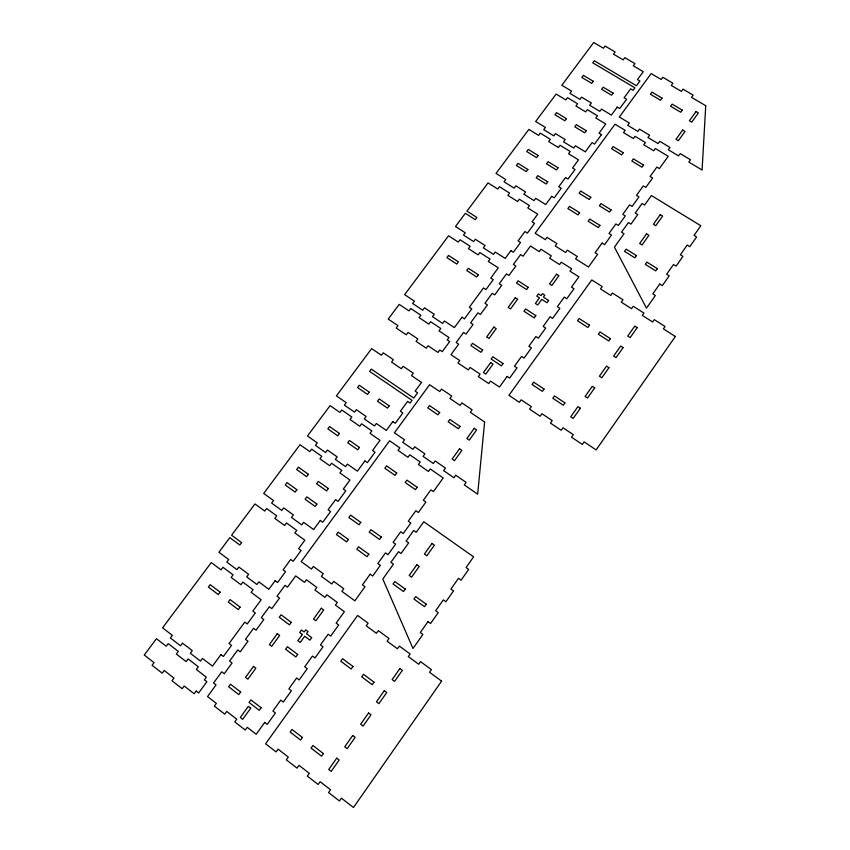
<?xml version="1.0" encoding="UTF-8"?>
<svg xmlns="http://www.w3.org/2000/svg" width="850" height="850" viewBox="0 0 850 850"><rect width="100%" height="100%" fill="white"/><g stroke="black" fill="none" stroke-linecap="round" stroke-linejoin="round"><path stroke-width="1.27" d="M705.734 105.729L702.089 170.042L688.851 162.084L690.497 159.779L680.213 153.606L678.566 155.901L668.312 149.738L669.959 147.443L659.759 141.312L658.102 143.597L647.934 137.477L649.591 135.203L639.455 129.126L637.808 131.389L627.725 125.322L629.372 123.059L619.321 117.024L651.153 73.589L661.194 79.507L662.819 77.276L672.892 83.204L671.266 85.436L681.381 91.396L683.007 89.154L693.164 95.126L691.539 97.368L705.734 105.729M484.617 421.983L477.658 494.179L464.312 484.936L466.129 482.396L455.759 475.214L453.942 477.764L443.615 470.603L445.432 468.074L435.147 460.955L433.33 463.484L423.087 456.386L424.904 453.868L414.704 446.813L412.877 449.321L402.719 442.287L404.547 439.79L394.432 432.788L429.611 384.721L439.726 391.574L441.522 389.109L451.669 395.973L449.873 398.448L460.073 405.354L461.869 402.868L472.101 409.796L470.305 412.282L484.617 421.983M675.346 336.494L596.126 449.916L584.131 441.894L582.356 444.433L571.54 437.197L573.314 434.669L562.966 427.763L561.191 430.27L550.46 423.098L552.234 420.591L541.971 413.737L540.196 416.234L529.55 409.116L531.335 406.629L521.156 399.829L519.371 402.305L508.927 395.324L591.791 279.937L602.214 286.556L600.504 288.947L610.661 295.407L612.372 293.016L622.997 299.763L621.286 302.164L631.529 308.688L633.239 306.266L643.939 313.066L642.292 315.403L652.609 321.98L654.266 319.632L665.051 326.485L663.383 328.876L675.346 336.494M441.607 681.137L353.483 807.5L341.413 798.15L339.437 800.976L328.546 792.551L330.522 789.735L320.11 781.681L318.134 784.476L307.349 776.124L309.326 773.33L299.009 765.34L297.033 768.124L286.333 759.836L288.309 757.063L278.078 749.148L276.101 751.91L265.604 743.782L357.616 615.464L368.114 623.167L366.223 625.812L376.444 633.335L378.346 630.668L389.034 638.509L387.132 641.187L397.449 648.773L399.351 646.085L410.125 653.99L408.297 656.593L418.699 664.243L420.538 661.629L431.407 669.609L429.547 672.265L441.607 681.137M659.727 284.059L652.789 293.888L655.371 295.502L646.457 308.146L614.433 247.148L624.038 233.75L621.509 232.178L628.384 222.594L630.912 224.156L637.766 214.593L635.247 213.042L642.079 203.511L644.597 205.052L651.408 195.553L700.846 225.749L694.046 235.386L696.617 236.969L689.796 246.649L687.225 245.066L680.383 254.766L682.954 256.36L676.09 266.103L673.519 264.499L666.634 274.263L669.205 275.868L662.299 285.674L659.727 284.059M427.986 621.626L420.293 632.559L422.886 634.44L412.994 648.497L382.797 579.031L393.444 564.156L390.904 562.328L398.522 551.692L401.062 553.499L408.659 542.884L406.119 541.089L413.695 530.517L416.234 532.312L423.789 521.762L473.609 556.846L466.076 567.556L468.669 569.394L461.104 580.146L458.511 578.298L450.914 589.082L453.507 590.931L445.889 601.758L443.296 599.898L435.657 610.746L438.249 612.616L430.578 623.507L427.986 621.626M580.348 408.234L573.134 418.455L570.711 416.84L577.915 406.629L580.348 408.234M594.692 387.897L587.531 398.044L585.108 396.451L592.269 386.304L594.692 387.897M608.951 367.689L601.832 377.772L599.409 376.189L606.528 366.106L608.951 367.689M623.124 347.597L616.048 357.627L613.626 356.054L620.702 346.035L623.124 347.597M637.202 327.643L630.169 337.609L627.746 336.058L634.78 326.103L637.202 327.643M336.749 758.136L328.727 769.516L331.171 771.396L339.192 760.006L336.749 758.136M352.707 735.494L344.739 746.799L347.183 748.659L355.151 737.354L352.707 735.494M368.56 713.012L360.644 724.232L363.088 726.081L371.004 714.85L368.56 713.012M384.306 690.678L376.444 701.824L378.888 703.651L386.75 692.495L384.306 690.678M399.946 668.493L392.137 679.564L394.581 681.371L402.39 670.289L399.946 668.493M657.316 268.621L655.732 270.874L645.288 264.35L646.882 262.108L657.316 268.621M564.942 402.879L563.284 405.216L552.808 398.267L554.476 395.93L564.942 402.879M610.428 338.672L608.802 340.967L598.347 334.22L599.972 331.936L610.428 338.672M426.254 604.18L424.501 606.677L413.982 599.091L415.735 596.604L426.254 604.18M323.446 753.599L321.608 756.202L311.068 748.117L312.917 745.514L323.446 753.599M374.011 682.125L372.204 684.686L361.675 676.823L363.481 674.284L374.011 682.125M646.553 233.835L639.678 243.472L642.069 244.959L648.933 235.312L646.553 233.835M660.237 214.646L653.406 224.23L655.786 225.696L662.617 216.113L660.237 214.646M636.48 255.616L634.886 257.848L624.527 251.377L626.121 249.156L636.48 255.616M416.819 564.751L409.201 575.45L411.602 577.171L419.22 566.461L416.819 564.751M431.991 543.447L424.416 554.083L426.817 555.794L434.392 545.148L431.991 543.447M544.043 389.024L542.385 391.351L531.994 384.455L533.662 382.139L544.043 389.024M589.56 325.221L587.934 327.494L577.554 320.801L579.179 318.527L589.56 325.221M405.269 589.061L403.506 591.536L393.072 584.014L394.836 581.549L405.269 589.061M302.43 737.471L300.581 740.053L290.147 732.031L291.986 729.449L302.43 737.471M352.994 666.474L351.188 669.014L340.754 661.226L342.561 658.697L352.994 666.474M682.688 130.039L675.994 139.326L678.353 140.739L685.047 131.442L682.688 130.039M696.023 111.552L689.371 120.774L691.719 122.177L698.371 112.933L696.023 111.552M602.066 243.1L595.117 252.737L597.635 254.32L588.487 267.017L575.588 258.846L577.299 256.477L567.301 250.155L565.59 252.514L555.231 245.947L556.941 243.599L547.028 237.331L545.317 239.668L535.139 233.229L615.007 124.217L625.164 130.337L623.518 132.6L633.409 138.561L635.056 136.298L645.394 142.524L643.758 144.776L653.735 150.79L655.361 148.527L668.238 156.283L659.377 168.587L656.869 167.067L650.091 176.471L652.598 178.001L645.798 187.436L643.291 185.895L636.48 195.362L638.987 196.903L632.145 206.401L629.638 204.85L622.774 214.37L625.292 215.921L618.407 225.473L615.889 223.911L608.993 233.495L611.501 235.057L604.584 244.673L602.066 243.1M507.121 376.433L499.46 387.069L490.524 381.098L488.739 383.562L478.316 376.582L480.091 374.127L470.114 367.455L468.329 369.909L457.991 362.982L459.765 360.549L450.978 354.673L458.649 344.186L456.174 342.55L463.558 332.478L466.023 334.114L473.089 324.466L470.613 322.83L477.944 312.832L480.42 314.447L487.433 304.863L484.967 303.248L492.256 293.303L494.721 294.908L501.691 285.377L499.226 283.772L506.473 273.891L508.938 275.485L515.865 266.018L513.4 264.435L520.593 254.607L523.058 256.19L530.496 246.032L539.272 251.621L540.993 249.262L551.321 255.829L549.599 258.198L559.566 264.541L561.276 262.172L571.689 268.791L569.978 271.161L578.893 276.834L571.466 287.141L573.984 288.756L566.791 298.733L564.283 297.118L557.356 306.723L559.874 308.348L552.638 318.389L550.12 316.752L543.161 326.432L545.668 328.068L538.401 338.172L535.883 336.526L528.87 346.258L531.388 347.905L524.067 358.084L521.549 356.416L514.484 366.212L517.013 367.88L509.639 378.112L507.121 376.433M459.51 448.789L452.104 459.074L454.474 460.711L461.879 450.415L459.51 448.789M474.257 428.304L466.894 438.526L469.264 440.151L476.627 429.919L474.257 428.304M370.164 574.196L362.461 584.896L364.99 586.734L354.843 600.833L341.87 591.334L343.761 588.71L333.71 581.368L331.819 583.982L321.396 576.364L323.297 573.75L313.331 566.472L311.429 569.075L301.197 561.584L389.598 440.778L399.819 447.865L398.002 450.373L407.957 457.289L409.785 454.782L420.197 461.996L418.391 464.493L428.432 471.474L430.238 468.966L443.211 477.966L433.394 491.608L430.865 489.844L423.364 500.267L425.892 502.042L418.37 512.508L415.841 510.723L408.287 521.22L410.816 523.005L403.24 533.545L400.711 531.749L393.114 542.3L395.643 544.106L388.014 554.71L385.486 552.904L377.836 563.529L380.364 565.356L372.693 576.024L370.164 574.196M264.711 722.415L256.19 734.251L247.222 727.303L245.246 730.044L234.77 721.926L236.746 719.196L226.727 711.439L224.751 714.159L214.37 706.106L216.346 703.396L207.528 696.564L216.038 684.919L213.562 683.007L221.744 671.819L224.219 673.721L232.061 662.989L229.585 661.098L237.713 649.984L240.199 651.865L247.977 641.208L245.501 639.338L253.587 628.299L256.062 630.158L263.798 619.576L261.322 617.716L269.344 606.751L271.819 608.6L279.512 598.081L277.026 596.243L285.005 585.342L287.481 587.169L295.715 575.907L304.544 582.388L306.446 579.774L316.827 587.403L314.925 590.028L324.944 597.391L326.846 594.756L337.312 602.448L335.41 605.094L344.377 611.681L336.143 623.135L338.672 624.994L330.703 636.087L328.174 634.206L320.493 644.884L323.021 646.776L314.999 657.932L312.46 656.041L304.725 666.793L307.264 668.695L299.179 679.926L296.65 678.013L288.862 688.84L291.391 690.763L283.263 702.068L280.734 700.134L272.892 711.036L275.421 712.969L267.24 724.359L264.711 722.415M302.345 634.493L297.84 640.719L300.199 642.483L304.704 636.246L309.942 640.167L311.748 637.659L306.51 633.749L308.061 631.603L305.703 629.85L304.151 631.996L301.484 630.009L299.678 632.506L302.345 634.493M321.342 608.228L313.533 619.023L315.892 620.766L323.701 609.96L321.342 608.228M682.306 110.139L680.776 112.253L670.618 106.229L672.148 104.125L682.306 110.139M250.697 708.199L242.643 719.323L240.284 717.506L248.338 706.382L250.697 708.199M599.93 225.388L598.336 227.587L588.147 221.223L589.741 219.024L599.93 225.388M611.129 209.897L609.546 212.086L599.367 205.764L600.95 203.586L611.129 209.897M643.567 165.049L642.005 167.206L631.826 161.022L633.388 158.865L643.567 165.049M535.819 315.616L534.183 317.879L523.972 311.238L525.608 308.975L535.819 315.616M503.062 363.556L501.394 365.851L491.172 359.061L492.83 356.766L503.062 363.556M548.633 300.486L547.007 302.738L541.79 299.37L537.731 304.98L535.383 303.461L539.442 297.861L536.796 296.151L538.422 293.898L541.067 295.609L542.47 293.686L544.818 295.194L543.416 297.128L548.633 300.486M460.094 426.424L458.405 428.772L448.163 421.781L449.852 419.443L460.094 426.424M368.836 554.2L367.072 556.644L356.819 549.249L358.583 546.816L368.836 554.2M381.257 537.009L379.504 539.442L369.251 532.1L371.004 529.688L381.257 537.009M417.169 487.284L415.438 489.674L405.184 482.492L406.916 480.112L417.169 487.284M297.67 654.426L295.853 656.944L285.589 649.23L287.406 646.722L297.67 654.426M261.152 707.774L259.314 710.324L249.039 702.44L250.888 699.89L261.152 707.774M490.673 362.567L483.427 372.566L485.775 374.138L493.021 364.129L490.673 362.567M556.569 274.21L549.536 283.932L551.873 285.441L558.918 275.708L556.569 274.21M493.871 327.069L486.678 336.94L489.016 338.481L496.209 328.599L493.871 327.069M515.302 297.638L508.183 307.424L510.521 308.943L517.639 299.158L515.302 297.638M662.023 98.132L660.492 100.236L650.409 94.254L651.95 92.161L662.023 98.132M579.594 212.691L578 214.88L567.885 208.569L569.479 206.391L579.594 212.691M590.803 197.296L589.22 199.474L579.105 193.205L580.699 191.027L590.803 197.296M623.252 152.713L621.69 154.859L611.596 148.718L613.158 146.583L623.252 152.713M482.651 350.019L480.994 352.304L470.847 345.567L472.515 343.294L482.651 350.019M528.243 287.342L526.617 289.584L516.492 283.039L518.117 280.808L528.243 287.342M253.512 666.4L245.533 677.376L247.871 679.161L255.85 668.185L253.512 666.4M277.291 633.707L269.386 644.566L271.734 646.329L279.629 635.46L277.291 633.707M439.663 412.494L437.962 414.832L427.805 407.904L429.505 405.578L439.663 412.494M348.373 539.463L346.609 541.896L336.441 534.565L338.204 532.142L348.373 539.463M360.793 522.389L359.04 524.801L348.872 517.523L350.625 515.121L360.793 522.389M396.706 472.972L394.984 475.352L384.816 468.233L386.548 465.864L396.706 472.972M240.667 692.038L238.818 694.577L228.639 686.747L230.477 684.218L240.667 692.038M291.263 622.381L289.457 624.867L279.267 617.27L281.084 614.794L291.263 622.381M449.671 341.572L442.266 351.666L439.801 350.009L438.016 352.442L428.039 345.759L426.254 348.181L416.064 341.349L417.849 338.938L408.096 332.403L406.311 334.815L396.206 328.036L397.991 325.646L388.227 319.101L399.192 304.396L408.967 310.888L410.741 308.507L420.846 315.223L419.071 317.613L428.814 324.094L430.589 321.693L440.778 328.461L439.004 330.873L448.981 337.514L447.206 339.926L449.671 341.572M601.46 134.661L594.532 144.107L592.089 142.609L585.31 151.842L575.365 145.764L573.686 148.028L563.529 141.812L565.207 139.549L555.486 133.609L553.817 135.862L543.734 129.689L545.403 127.447L535.659 121.486L556.134 94.052L565.866 99.928L567.524 97.697L577.596 103.774L575.939 106.006L585.661 111.871L587.318 109.639L597.465 115.759L595.808 118.001L605.753 124.004L599.016 133.174L601.46 134.661M220.936 654.596L212.479 666.124L202.47 658.452L200.515 661.119L190.304 653.278L192.259 650.622L182.495 643.121L180.529 645.777L170.404 637.999L172.369 635.354L162.584 627.852L211.246 562.562L221.032 569.861L222.955 567.279L233.081 574.823L231.157 577.416L240.933 584.704L242.856 582.091L253.066 589.698L251.143 592.312L261.152 599.771L252.833 611.118L255.298 612.967L247.244 623.953L244.779 622.094L229.064 643.503L231.54 645.384L223.401 656.476L220.936 654.596M275.145 580.699L268.834 589.305L258.825 581.878L256.913 584.481L246.691 576.895L248.614 574.292L238.839 567.046L236.927 569.628L226.801 562.105L228.714 559.523L218.928 552.256L229.819 537.636L239.806 545.009L241.602 542.597L231.614 535.234L254.936 503.944L264.733 511.052L266.624 508.513L276.749 515.865L274.858 518.415L284.633 525.513L286.524 522.952L296.735 530.368L294.844 532.929L304.853 540.207L298.616 548.707L301.081 550.503L293.186 561.287L290.711 559.47L283.103 569.851L285.568 571.668L277.621 582.516L275.145 580.699M320.301 520.444L313.629 529.55L303.62 522.304L301.739 524.864L291.518 517.469L293.409 514.919L283.634 507.854L281.754 510.404L271.618 503.062L273.498 500.533L263.712 493.446L300.018 444.72L309.814 451.658L311.663 449.161L321.799 456.322L319.94 458.819L329.715 465.736L331.564 463.229L341.774 470.443L339.926 472.961L349.934 480.048L343.336 489.037L345.812 490.79L338.056 501.373L335.58 499.609L328.111 509.798L330.576 511.572L322.777 522.219L320.301 520.444M392.796 421.6L386.314 430.429L376.316 423.502L374.489 425.988L364.278 418.912L366.106 416.436L356.341 409.668L354.514 412.133L344.388 405.121L346.216 402.656L336.419 395.877L371.652 348.617L381.438 355.247L383.233 352.824L393.359 359.678L391.563 362.111L401.328 368.73L403.123 366.297L413.323 373.203L411.527 375.647L421.526 382.426L415.129 391.149L417.605 392.828L413.769 398.055L371.301 369.091L369.612 371.376L412.069 400.371L410.082 403.091L407.607 401.402L400.361 411.283L402.836 412.973L395.261 423.3L392.796 421.6M196.159 691.061L194.183 693.759L184.174 685.992L182.187 688.681L171.976 680.754L173.952 678.066L164.188 670.48L162.201 673.157L152.076 665.295L154.052 662.628L144.266 655.031L156.432 638.701L166.218 646.244L168.183 643.599L178.319 651.398L176.354 654.054L186.129 661.587L188.094 658.92L198.305 666.772L196.339 669.449L206.348 677.163L204.383 679.851L206.847 681.753L198.634 692.973L196.159 691.061M364.894 460.934L357.393 471.166L347.395 464.111L345.546 466.629L335.325 459.414L337.174 456.907L327.399 450.022L325.55 452.519L315.424 445.368L317.273 442.882L307.477 435.976L330.098 405.631L339.883 412.431L341.721 409.966L351.847 417.01L350.019 419.475L359.784 426.275L361.622 423.789L371.832 430.886L370.005 433.373L380.003 440.332L372.555 450.489L375.02 452.211L367.359 462.666L364.894 460.934M240.104 607.102L238.287 609.577L228.278 602.055L230.095 599.59L240.104 607.102M316.891 504.061L315.138 506.451L305.118 499.258L306.882 496.878L316.891 504.061M328.334 488.516L326.581 490.896L316.572 483.756L318.314 481.387L328.334 488.516M389.194 405.811L387.483 408.127L377.474 401.243L379.185 398.926L389.194 405.811M359.486 447.461L357.754 449.809L347.746 442.797L349.478 440.459L359.486 447.461M462.007 317.231L454.378 327.611L444.412 321.002L442.638 323.414L432.459 316.657L434.233 314.266L424.49 307.806L422.716 310.197L412.622 303.503L414.396 301.123L404.632 294.652L448.556 235.801L458.309 242.091L460.052 239.764L470.135 246.266L468.403 248.604L478.136 254.883L479.868 252.535L490.046 259.091L488.304 261.439L498.27 267.867L490.769 278.078L493.223 279.671L485.966 289.574L483.501 287.969L469.338 307.254L471.793 308.869L464.461 318.856L462.007 317.231M510.903 250.676L505.208 258.432L495.242 252.036L493.51 254.384L483.342 247.839L485.074 245.501L475.341 239.254L473.609 241.581L463.516 235.099L465.248 232.773L455.494 226.504L465.332 213.318L475.288 219.672L476.903 217.494L466.958 211.151L488.038 182.899L497.781 189.04L499.492 186.745L509.575 193.088L507.875 195.383L517.597 201.514L519.297 199.197L529.465 205.594L527.754 207.91L537.721 214.179L532.089 221.839L534.544 223.391L527.414 233.102L524.949 231.551L518.075 240.901L520.54 242.473L513.358 252.248L510.903 250.676M551.735 196.329L545.7 204.542L535.744 198.305L534.044 200.611L523.876 194.236L525.587 191.941L515.854 185.842L514.154 188.137L504.071 181.815L505.771 179.52L496.017 173.411L528.859 129.402L538.602 135.384L540.281 133.131L550.354 139.315L548.686 141.578L558.397 147.539L560.076 145.276L570.233 151.502L568.554 153.776L578.499 159.885L572.549 167.992L575.004 169.511L567.991 179.053L565.537 177.533L558.779 186.734L561.244 188.254L554.189 197.869L551.735 196.329M617.259 107.1L611.405 115.079L601.471 109.098L599.813 111.35L589.666 105.241L591.324 102.999L581.612 97.166L579.955 99.397L569.893 93.33L571.54 91.109L561.808 85.255L593.714 42.5L603.436 48.227L605.072 46.038L615.124 51.967L613.498 54.156L623.199 59.872L624.824 57.672L634.961 63.644L633.335 65.843L643.259 71.698L637.479 79.581L639.923 81.026L636.459 85.754L594.278 60.754L592.737 62.815L634.929 87.848L633.122 90.302L630.668 88.846L624.112 97.782L626.567 99.238L619.714 108.577L617.259 107.1M478.337 274.773L476.701 276.994L466.724 270.512L468.361 268.303L478.337 274.773M547.729 181.847L546.136 184.004L536.18 177.799L537.763 175.642L547.729 181.847M558.067 167.822L556.484 169.968L546.518 163.806L548.101 161.659L558.067 167.822M613.105 93.118L611.564 95.211L601.619 89.271L603.16 87.178L613.105 93.118M586.287 130.73L584.726 132.855L574.77 126.799L576.332 124.684L586.287 130.73M527.85 169.479L526.256 171.615L516.375 165.463L517.958 163.327L527.85 169.479M538.188 155.529L536.605 157.664L526.724 151.555L528.307 149.43L538.188 155.529M593.258 81.271L591.706 83.353L581.846 77.456L583.387 75.374L593.258 81.271M566.419 118.66L564.857 120.774L554.976 114.771L556.537 112.668L566.419 118.66M220.118 592.11L218.301 594.564L208.377 587.106L210.194 584.662L220.118 592.11M296.905 489.717L295.152 492.097L285.217 484.967L286.981 482.598L296.905 489.717M308.348 474.279L306.595 476.638L296.661 469.561L298.414 467.203L308.348 474.279M369.208 392.084L367.508 394.389L357.584 387.558L359.284 385.263L369.208 392.084M339.501 433.479L337.769 435.816L327.845 428.857L329.566 426.53L339.501 433.479M448.534 255.436L446.888 257.635L456.79 264.063L458.426 261.853L448.534 255.436"/></g></svg>
